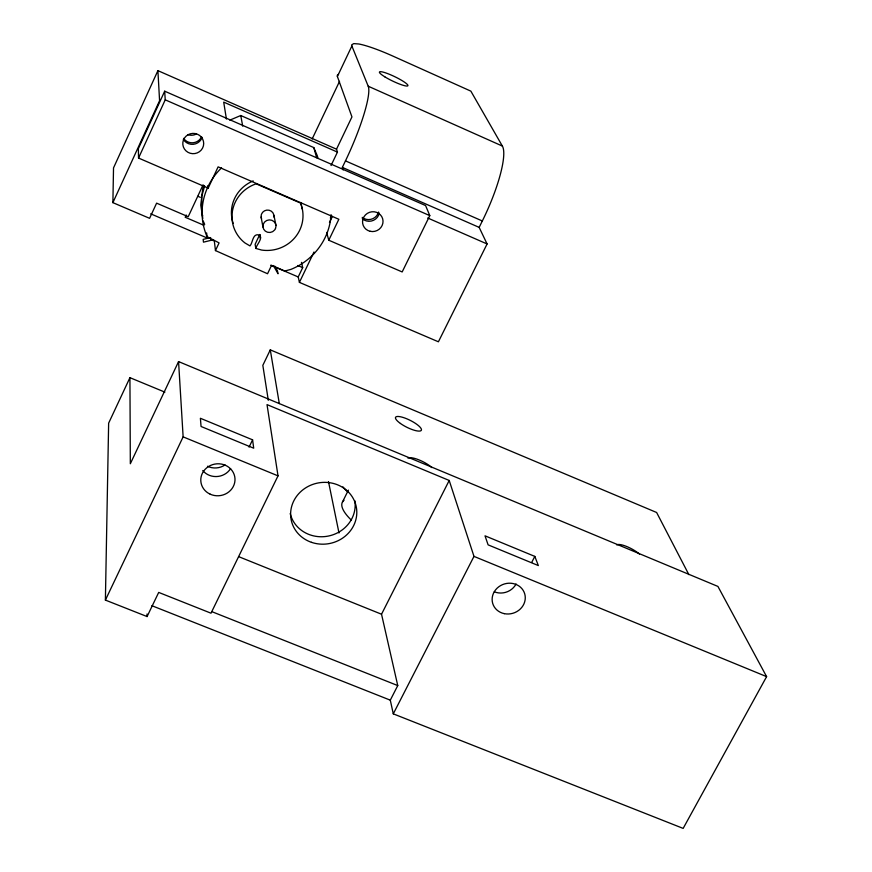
<?xml version="1.0" encoding="UTF-8"?>
<svg xmlns="http://www.w3.org/2000/svg" width="872" height="872" viewBox="0 0 872 872"><rect width="100%" height="100%" fill="white"/><g stroke="black" fill="none" stroke-linecap="round" stroke-linejoin="round"><path stroke-width="1.31" d="M203.1 184.788L188.21 216.714L156.611 203.154L149.592 218.327L112.891 202.642L113.524 167.893L157.908 70.643L336.516 149.188L337.453 152.11L331.044 165.517M129.928 377.663L130.331 463.751L178.564 361.586L717.918 586.431L766.608 676.628L683.158 828.4L393.283 713.852L473.987 556.39L449.2 480.461L267.017 404.608L278.015 475.861L211.002 613.201L158.704 592.415L147.074 616.558L105.392 600.089L108.64 423.16L129.928 377.663L164.884 392.128M201.748 196.909L200.756 205.051L201.759 211.656M201.868 195.906L202.707 188.995L204.103 185.583M255.823 248.422C256.412 244.727 264.401 237.337 258.166 234.742C252.444 234.121 252.815 242.917 249.97 245.904L244.934 242.939A35.556 34.248 -10.4 0 1 232.464 210.937A35.556 34.248 -10.4 0 1 255.115 184.188L256.335 183.905L300.317 202.991L300.84 203.939A35.556 34.248 -10.4 0 1 261.611 250.057L255.823 248.422L255.125 244.345L259.758 234.481M204.604 185.998L201.748 196.353L201.759 212.485L202.707 215.853M112.891 202.642L159.576 100.716L157.908 70.643M164.677 91.189L138.365 148.643L138.539 158.05L208.19 188.134L218.12 166.857L338.859 219.275L328.766 240.225L402.177 271.944L429.798 215.624L425.591 205.563L164.677 91.189L165.233 99.833L138.539 158.05M186.227 215.024L185.191 217.259L203.939 225.292M331.077 214.675A64.626 62.272 -10.4 0 1 290.921 269.394L284.795 271.018L271.552 265.35L267.551 273.743L215.46 250.58L219.079 242.896L207.035 236.628L206.631 232.922M336.516 149.188L351.95 116.903L337.388 76.518L351.874 45.998L351.721 44.821L353.76 43.611L358.763 43.982A51.067 7.608 25.7 0 1 392.901 56.102L470.858 91.135L502.37 146.06A64.986 14.639 -66.1 0 1 482.325 220.976L479.153 227.385L487.088 243.964L438.409 341.791L299.412 282.375L298.224 276.958L302.693 267.639L301.494 262.363M312.154 138.997L339.535 81.347M105.392 600.089L183.131 436.872L178.564 361.586M343.154 169.964L342.336 167.391L345.465 160.873A65.716 11.205 -66.3 0 0 368.213 86.219L351.874 45.998M299.412 282.375L313.996 252.019M330.335 218.022L331.502 215.591M329.463 222.502L332.396 216.398M688.858 574.615L656.616 512.485L270.287 349.857L262.832 365.346L268.304 400.281M249.054 447.14L252.586 439.837L200.397 418.277L201.061 426.484L253.708 448.197L252.586 439.837M342.489 502.01L348.375 490.129M393.283 713.852L390.296 700.162L397.752 685.577L381.533 614.226L449.2 480.461M531.691 562.418L534.819 556.401L485.006 535.822L488.113 544.858L538.329 565.568L534.819 556.401M229.827 120.14L240.759 115.518L313.778 147.575L317.31 155.783A61.051 59.111 -9.9 0 1 317.942 158.268M338.521 74.207L337.268 75.275L337.388 76.518M210.686 237.555L203.176 239.375L203.47 242.165L213.509 239.735M151.881 605.702L390.296 700.162M212.049 611.73L397.752 685.577M238.786 556.696L381.533 614.226M183.131 436.872L278.015 475.861M473.987 556.39L766.608 676.628M297.69 265.502L302.693 267.639M150.682 213.825L208.201 238.438M210.697 239.506L214.447 241.108M270.712 265.186L298.224 276.958M197.868 196.276L200.353 197.355M345.465 160.873L482.325 220.976M342.336 167.391L479.153 227.385M165.233 99.833L429.798 215.624M427.694 217.989L487.088 243.964M337.453 152.11L223.701 102.111L226.415 119.05M368.213 86.219L502.37 146.06M274.811 266.189L277.46 270.865L278.015 273.754L273.372 265.546M203.176 220.976L204.702 224.377M313.778 147.575L316.689 157.756M326.651 232.421L328.766 240.225M328.482 481.562L338.99 532.966M273.939 215.439L275.955 225.325M261.12 217.161L262.963 227.069M240.759 115.518L242.71 126.146M260.041 234.688L260.586 237.696M259.932 235.484L260.477 238.514M270.287 349.857L279.312 403.583M202.042 213.466L202.795 218.469M207.896 185.692L208.19 188.134M214.425 241.784L215.46 250.58M147.03 613.986L147.074 616.558M230.6 468.602A16.808 15.718 -6.9 0 1 202.751 470.542M354.839 500.724A32.962 30.618 -11.8 0 1 328.221 536.084A32.962 30.618 -11.8 0 1 290.223 513.543M225.02 464.929A16.666 15.598 -6.8 0 1 207.503 466.258M516.093 583.968A16.394 15.009 -18.2 0 1 494.293 591.783M347.972 492.102A35.774 10.595 26.7 0 1 342.925 486.859M408.02 458.182A15.064 4.186 26.8 0 1 418.582 459.729A15.064 4.186 26.8 0 1 431.902 467.588M616.82 544.978A14.933 4.011 28.2 0 1 626.445 546.406A14.933 4.011 28.2 0 1 639.503 554.08M351.209 519.985A55.688 16.884 26.9 0 1 344.004 500.321M202.042 137.58A10.311 10.028 -2.3 0 1 183.349 139.335M379.287 213.084A10.148 9.755 -19 0 1 362.283 218.654M188.069 134.724A10.464 10.159 -2.7 0 0 187.96 152.317A10.464 10.159 -2.7 0 0 203.699 143.564A10.464 10.159 -2.7 0 0 188.069 134.724A10.17 9.897 -2 0 0 196.407 133.961M201.617 136.675A10.29 10.006 -2.3 0 1 183.567 138.365M378.557 212.049A10.126 9.734 -19 0 1 362.218 217.39M261.546 218.73A6.464 6.224 -10.4 0 1 266.723 210.119A6.464 6.224 -10.4 0 1 273.928 217.063M233.227 223.483A35.36 34.073 -10.4 0 1 253.196 180.907M300.709 202.489A35.36 34.073 -10.4 0 1 301.908 208.746M207.035 236.628A64.626 62.272 -10.4 0 1 221.575 167.871M275.487 228.562L274.625 230.001A6.551 6.3 -10.5 0 1 263.638 229.151A6.551 6.3 -10.5 0 1 269.219 219.886A6.551 6.3 -10.5 0 1 275.487 228.562M311.446 542.319A33.191 30.814 -11.8 0 0 356.463 507.918A33.191 30.814 -11.8 0 0 303.216 489.574A33.191 30.814 -11.8 0 0 311.446 542.319M210.174 494.184A17.135 15.99 -7 0 0 234.982 478.608A17.135 15.99 -7 0 0 208.506 466.542A17.135 15.99 -7 0 0 210.174 494.184M504.278 613.648A16.71 15.26 -18.1 0 0 524.748 593.941A16.71 15.26 -18.1 0 0 497.084 588.208A16.71 15.26 -18.1 0 0 504.278 613.648M400.433 423.465A14.421 3.837 26.6 0 0 421.34 430.278A14.421 3.837 26.6 0 0 403.627 417.623A14.421 3.837 26.6 0 0 400.433 423.465M370.208 231.309A10.29 9.875 -18.9 0 0 382.666 218.774A10.29 9.875 -18.9 0 0 365.477 214.872A10.29 9.875 -18.9 0 0 370.208 231.309M384.792 76.812A15.794 2.431 25.7 0 0 407.78 85.859A15.794 2.431 25.7 0 0 388.422 73.902A15.794 2.431 25.7 0 0 384.792 76.812"/></g></svg>
